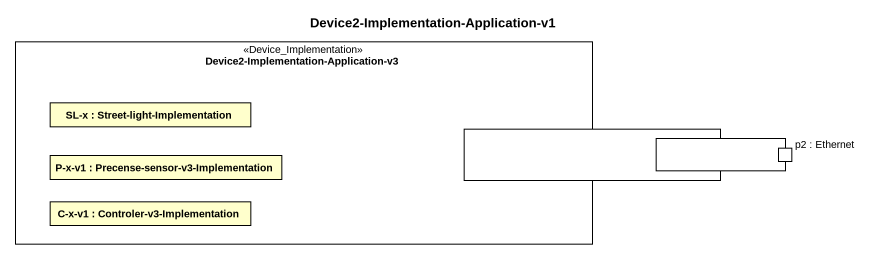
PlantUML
@startuml
title Device2-Implementation-Application-v1
rectangle "Device2-Implementation-Application-v3" as Device2_Implementation <<Device_Implementation>> {
  rectangle "SL-x : Street-light-Implementation" as SL_x
  port " " as port1
  port " " as port2
  rectangle "P-x-v1 : Precense-sensor-v3-Implementation" as P_x_v1
  port "p2 : Ethernet" as p2_Ethernet
  rectangle "C-x-v1 : Controler-v3-Implementation" as C_x_v1
}
@enduml
